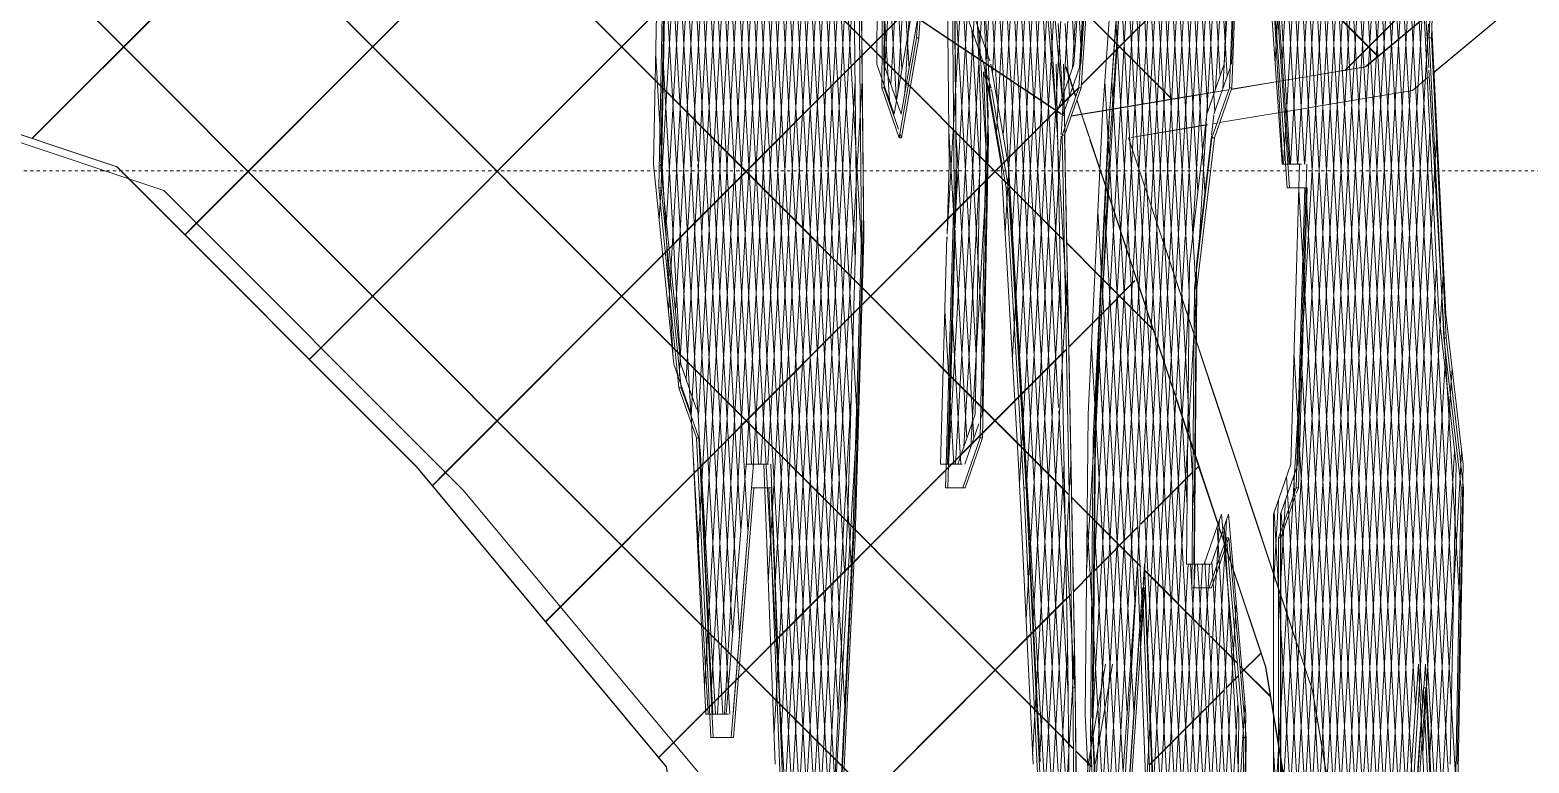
# Model space of a CAD drawing. Header units: millimetres. Extents: x -12186 to 152825, y -4386 to 9463.
# Drawn here: x 59088.7 to 59560.1, y 2193.7 to 2424.3 of the extents above; entities that cross this region are included whole.
import ezdxf

# ---------------------------------------------------------------- set-up
doc = ezdxf.new("R2010")
doc.units = ezdxf.units.MM
doc.linetypes.add('1000 Dashed', pattern=[2, 1, -1])
for name, color, linetype, lineweight in [('A-FLOR-LEVL', 51, 'Continuous', 5), ('G-IMPT', 8, 'Continuous', 5), ('L-PLNT', 71, 'Continuous', 5)]:
    doc.layers.add(name, color=color, linetype=linetype, lineweight=lineweight)

# ---------------------------------------------------------------- blocks, each defined once
blk = doc.blocks.new('SVA_Shades of Green Tree - Australian_Tree_based_on_Leopard_Tree_2901-V312-Section B-B')
at = {"layer": 'G-IMPT'}
for p, q in [((11819.7, 2286.81), (11868.86, 3135.75)), ((11821.91, 2286.81), (11871.08, 3135.75)), ((11824.29, 2287.72), (11873.4, 3135.75)), ((11826.51, 2287.72), (11875.62, 3135.75)), ((11826.68, 2250.47), (11877.95, 3135.75)), ((11828.89, 2250.47), (11880.16, 3135.75)), ((11863, 2407.12), (11905.28, 3137.15)), ((11865.22, 2407.12), (11907.49, 3137.15)), ((11828.5, 2203.43), (11882.1, 3129.14)), ((11839.74, 2359.39), (11884.32, 3129.14)), ((11827.1, 2100.86), (11885.77, 3113.95)), ((11867.39, 2404.4), (11906.98, 3088.15)), ((11869.6, 2404.4), (11909.2, 3088.15)), ((11931.65, 2102.35), (11987.8, 3072.1)), ((11933.86, 2102.35), (11990.02, 3072.1)), ((11943.7, 2232.15), (11992.35, 3072.1)), ((11945.92, 2232.15), (11994.56, 3072.1)), ((12037.96, 2156.42), (11984.93, 3072.1)), ((12040.18, 2156.42), (11987.15, 3072.1)), ((12040.69, 2187.78), (11989.48, 3072.1)), ((12032.96, 2359.46), (11991.69, 3072.1)), ((12042.11, 2241.71), (11994.83, 3058.04)), ((12034.43, 2412.47), (11997.05, 3058.04)), ((12007.67, 2395.49), (12035.92, 2883.45)), ((12009.88, 2395.49), (12037.82, 2877.93)), ((12010.77, 2370.73), (12038.95, 2857.31)), ((12012.99, 2370.73), (12040.92, 2853.06)), ((12020.3, 2378.46), (12047.67, 2850.92)), ((12022.52, 2378.46), (12049.53, 2844.87)), ((12017.88, 2415.06), (12042.63, 2842.33)), ((12020.1, 2415.06), (12044.45, 2835.6)), ((12031.12, 1960.9), (11981.87, 2811.33)), ((12033.33, 1960.9), (11984.08, 2811.33)), ((11868.73, 2412.14), (11846.29, 2799.65)), ((11870.95, 2412.14), (11848.58, 2798.29)), ((11926.81, 2254.07), (11958.37, 2799.13)), ((11929.02, 2254.07), (11960.59, 2799.13)), ((11806.61, 2217.59), (11840.04, 2794.93)), ((11808.82, 2217.59), (11841.96, 2789.89)), ((11927.45, 2186.76), (11962.33, 2789.08)), ((11929.67, 2186.76), (11964.55, 2789.08)), ((11929.52, 2143.99), (11966.29, 2779.03)), ((11931.73, 2143.99), (11968.51, 2779.03)), ((11968.79, 2409.75), (11947.45, 2778.26)), ((11971, 2409.75), (11949.66, 2778.26)), ((12026.77, 1957.47), (11979.09, 2780.84)), ((12028.99, 1957.47), (11981.31, 2780.84)), ((11810.66, 2209.09), (11843.45, 2775.33)), ((11854, 2352.77), (11829.62, 2773.75)), ((11856.22, 2352.77), (11831.84, 2773.75)), ((11812.87, 2209.09), (11845.12, 2765.93)), ((11964.9, 2398.55), (11944.01, 2759.29)), ((11967.11, 2398.55), (11946.22, 2759.29)), ((11852.49, 2300.49), (11826.59, 2747.62)), ((11854.7, 2300.49), (11828.89, 2746.25)), ((12023.09, 1942.57), (11976.69, 2743.91)), ((12025.31, 1942.57), (11978.9, 2743.91)), ((11945.52, 2185.1), (11976.79, 2724.99)), ((11957.86, 2359.95), (11979, 2724.99)), ((11850.72, 2252.54), (11824.17, 2711.13)), ((11852.94, 2252.54), (11826.38, 2711.13)), ((11958.44, 2274.75), (11933.27, 2709.43)), ((11960.65, 2274.75), (11935.48, 2709.43)), ((11917.7, 2203.2), (11417.8, 2703.94)), ((11918.65, 2202.37), (11417.92, 2703.94)), ((11917.87, 2191.08), (11888.12, 2704.78)), ((11920.08, 2191.08), (11890.33, 2704.78)), ((11922.35, 2412.46), (11938.51, 2691.39)), ((11924.57, 2412.46), (11940.72, 2691.39)), ((11965.13, 2080.85), (11931.87, 2655.08)), ((11967.34, 2080.85), (11934.09, 2655.08)), ((11993.1, 2382.08), (11977.13, 2657.79)), ((11995.32, 2382.08), (11979.35, 2657.79)), ((11961.81, 2373.4), (11945.63, 2652.87)), ((11964.03, 2373.4), (11947.84, 2652.87)), ((11960.13, 2358.86), (11977.16, 2652.99)), ((11962.34, 2358.86), (11979.37, 2652.99)), ((11848.66, 2209.77), (11823.52, 2643.91)), ((11850.87, 2209.77), (11825.77, 2643.19)), ((11917.87, 2413.41), (11930.94, 2639.23)), ((11920.08, 2413.41), (11933.16, 2639.23)), ((11993.26, 2382.08), (12008.01, 2636.66)), ((11995.48, 2382.08), (12010.22, 2636.66)), ((11918.52, 2123.95), (11409.59, 2633.73)), ((11918.65, 2123.95), (11409.72, 2633.73)), ((11917.87, 2112.66), (11887.64, 2634.58)), ((11920.04, 2113.37), (11889.86, 2634.58)), ((11986.07, 2414.63), (11997.46, 2611.46)), ((11988.28, 2414.63), (11999.68, 2611.46)), ((12022.73, 2341.85), (12038.16, 2608.36)), ((11959.09, 2341.97), (11943.83, 2605.51)), ((11961.3, 2341.97), (11946.04, 2605.51)), ((12024.94, 2341.85), (12040.22, 2605.71)), ((11985.8, 2174.72), (12010.31, 2597.93)), ((11988.01, 2174.72), (12012.52, 2597.93)), ((11847.11, 2158.12), (11822.45, 2583.82)), ((11848.59, 2170.83), (11824.67, 2583.82)), ((11967.38, 2405.69), (11977.53, 2580.99)), ((11798.65, 2315.43), (11813.42, 2570.52)), ((11800.81, 2314.57), (11815.42, 2566.9)), ((11988.72, 2382.08), (11999.57, 2569.38)), ((11990.94, 2382.08), (12001.78, 2569.38)), ((11842.84, 1996.54), (11809.94, 2564.69)), ((11845.05, 1996.67), (11812.15, 2564.69)), ((11924.94, 2413.53), (11935.29, 2562.43)), ((12022.37, 2347.3), (12010.16, 2558.11)), ((12024.58, 2347.3), (12012.37, 2558.11)), ((11845.52, 2028.61), (11815.58, 2545.65)), ((11918.52, 2280.8), (11661.68, 2538.08)), ((11918.65, 2280.8), (11661.8, 2538.08)), ((11802.48, 2303.14), (11816.16, 2539.35)), ((11804.54, 2260.37), (11820.7, 2539.35)), ((11847.04, 2080.89), (11820.49, 2539.35)), ((11895, 2410.6), (11902.36, 2537.81)), ((11897.22, 2410.71), (11904.58, 2537.81)), ((11917.87, 2269.51), (11902.27, 2538.92)), ((11917.99, 2305.6), (11904.48, 2538.92)), ((11804.69, 2303.14), (11818.15, 2535.54)), ((11806.76, 2260.37), (11822.48, 2531.95)), ((11847.74, 2028.61), (11818.59, 2531.95)), ((11849.25, 2080.89), (11823.21, 2530.59)), ((11896.61, 2401.31), (11889.22, 2528.93)), ((11898.82, 2401.31), (11891.43, 2528.93)), ((11988.56, 2382.08), (11980.57, 2520.02)), ((11990.77, 2382.08), (11982.79, 2520.02)), ((12015.87, 2380.97), (12008.42, 2509.73)), ((12018.09, 2380.97), (12010.63, 2509.73)), ((11595.07, 2390.15), (11710.33, 2505.6)), ((11595.2, 2390.15), (11710.46, 2505.6)), ((11821.43, 2287.72), (11808.74, 2507)), ((11823.65, 2287.72), (11810.95, 2507)), ((11861.68, 2507.89), (11860.77, 2413.53)), ((11898.46, 2391.95), (11905.09, 2506.45)), ((11900.67, 2391.87), (11907.3, 2506.45)), ((11922.96, 2416.86), (11917.87, 2504.8)), ((11972.32, 2413.53), (11975.97, 2507.89)), ((11925.13, 2417.69), (11920.26, 2501.8)), ((11969.59, 2405.69), (11975.11, 2500.87)), ((11829.74, 2068.14), (11854.49, 2495.44)), ((11831.96, 2068.14), (11856.7, 2495.44)), ((11962.82, 2042.31), (11936.56, 2495.64)), ((11965.03, 2042.31), (11938.78, 2495.64)), ((11893.57, 2397.81), (11889.93, 2492.17)), ((11812.36, 2209.09), (11796.25, 2487.39)), ((11643.25, 2359.86), (11763.84, 2480.65)), ((11646.86, 2363.6), (11763.71, 2480.65)), ((11792.4, 2364.47), (11799.33, 2484)), ((11804.51, 2383), (11798.74, 2482.58)), ((11818.09, 2267), (11805.71, 2480.86)), ((11901.19, 2360.7), (11908.18, 2481.49)), ((11903.4, 2360.7), (11910.4, 2481.49)), ((11792.44, 2476.44), (11790.62, 2382.25)), ((11794.62, 2364.47), (11801.25, 2478.97)), ((11820.3, 2267.15), (11808, 2479.5)), ((11829.31, 2100.86), (11851.06, 2476.43)), ((11882.64, 2476.44), (11883.55, 2382.08)), ((11802.33, 2303.82), (11792.41, 2475.12)), ((11794.54, 2470.5), (11792.84, 2382.37)), ((11804.55, 2303.82), (11794.85, 2471.38)), ((11988.28, 2139.08), (12007.62, 2473.07)), ((11990.49, 2139.08), (12009.83, 2473.07)), ((11815.44, 2234.33), (11801.81, 2469.69)), ((11938.93, 2467.92), (11934.05, 2397.81)), ((11682.41, 2320.65), (11822.57, 2461.05)), ((11686.01, 2324.39), (11822.44, 2461.05)), ((11795.29, 2335.96), (11802.73, 2464.4)), ((11918.47, 2359.28), (11814.1, 2463.83)), ((11918.6, 2359.28), (11814.23, 2463.83)), ((11864.78, 2402.02), (11861.25, 2462.9)), ((11866.99, 2402.02), (11863.46, 2462.9)), ((11903.46, 2321.5), (11911.59, 2461.89)), ((11905.68, 2321.5), (11913.81, 2461.89)), ((11917.87, 2347.94), (11911.11, 2464.67)), ((11917.51, 2392.3), (11913.32, 2464.67)), ((11798.86, 2359.28), (11804.66, 2459.36)), ((11817.65, 2234.47), (11804.61, 2459.63)), ((11854.4, 2366.36), (11853.48, 2460.71)), ((11911.8, 2460.71), (11917.26, 2397.81)), ((11985.08, 2460.71), (11990.54, 2382.08)), ((11935.29, 2417.1), (11973.61, 2455.48)), ((11935.3, 2417.24), (11973.61, 2455.61)), ((12012.91, 2353.69), (12007.47, 2447.68)), ((12015.13, 2353.69), (12009.68, 2447.68)), ((12025, 2302.66), (12033.62, 2451.44)), ((11962.64, 1966.99), (11935.03, 2443.71)), ((11964.85, 1966.99), (11937.24, 2443.71)), ((11892.11, 2322.12), (11885.28, 2440)), ((11894.33, 2322.12), (11887.5, 2440)), ((11891.17, 2423.06), (11892.03, 2437.8)), ((11893.39, 2423.06), (11894.24, 2437.8)), ((12007.98, 2411.61), (12033.84, 2437.51)), ((11882.99, 2360.16), (11887.28, 2434.26)), ((11885.06, 2357.57), (11889.5, 2434.26)), ((12018.42, 2416.01), (11998.1, 2436.37)), ((12018.55, 2416.01), (11998.11, 2436.5)), ((12008.11, 2411.61), (12033.84, 2437.39)), ((11721.08, 2280.95), (11870.26, 2430.39)), ((11725.17, 2285.18), (11870.13, 2430.39)), ((11866.24, 2397.81), (11871.71, 2429.26)), ((11889.02, 2429.26), (11894.48, 2413.53)), ((11891.23, 2429.26), (11896.33, 2414.6)), ((11905.7, 2281.8), (11914.36, 2431.23)), ((11907.96, 2282.51), (11916.57, 2431.23)), ((11935.53, 2420.62), (11926.68, 2429.48)), ((11935.54, 2420.74), (11926.69, 2429.6)), ((12014.44, 2412.69), (12034.22, 2429.2)), ((12014.57, 2412.69), (12034.23, 2429.09)), ((11893.25, 2380.94), (11890.73, 2424.32)), ((11895.06, 2387.94), (11892.95, 2424.32)), ((11919.2, 2403.38), (11917.87, 2426.37)), ((11921.41, 2403.38), (11920.08, 2426.37)), ((12027.21, 2302.66), (12034.37, 2426.17)), ((11883.34, 2287.72), (11891.17, 2423.06)), ((11885.55, 2287.72), (11893.39, 2423.06)), ((11953.59, 2402.54), (11935.53, 2420.62)), ((11953.71, 2402.54), (11935.54, 2420.74)), ((11796.78, 2321.29), (11791.28, 2416.31)), ((11799, 2321.29), (11793.49, 2416.31)), ((11925.11, 2406.91), (11935.29, 2417.1)), ((11925.12, 2407.05), (11935.3, 2417.24)), ((12015.63, 2376.16), (12017.88, 2415.06)), ((12017.84, 2376.16), (12020.1, 2415.06)), ((11860.77, 2413.53), (11866.24, 2397.81)), ((11894.48, 2413.53), (11899.95, 2382.08)), ((11917.08, 2399.87), (11917.87, 2413.41)), ((11917.87, 2382.2), (11917.26, 2413.53)), ((11919.3, 2399.87), (11920.08, 2413.41)), ((11919.91, 2391.24), (11919.48, 2413.53)), ((11920.08, 2399.55), (11924.81, 2413.15)), ((11923.33, 2403.29), (11920.2, 2412.69)), ((11923.4, 2403.48), (11920.33, 2412.69)), ((11966.85, 2397.81), (11971.94, 2412.45)), ((11987.59, 2408.21), (11996.44, 2409.69)), ((11987.59, 2408.19), (11996.44, 2409.66)), ((11996.93, 2409.75), (12014.57, 2412.69)), ((11996.93, 2409.77), (12014.44, 2412.69)), ((12044.32, 2241.71), (12034.48, 2411.7)), ((11832.89, 2044), (11853.99, 2408.37)), ((11834.68, 2036.77), (11856.2, 2408.37)), ((11895.79, 2397.81), (11895.39, 2408.12)), ((11918.52, 2400.43), (11924.33, 2406.25)), ((11918.65, 2400.43), (11924.35, 2406.14)), ((11941.99, 2245.05), (11932.55, 2408.06)), ((11934.05, 2399.25), (11971.48, 2405.5)), ((11944.16, 2245.88), (11934.77, 2408.06)), ((11961.81, 2403.91), (11971.49, 2405.52)), ((11972.26, 2405.63), (11987.59, 2408.19)), ((11972.27, 2405.65), (11987.59, 2408.21)), ((11907.77, 2239.03), (11917.08, 2399.87)), ((11917.12, 2399.02), (11918.52, 2400.43)), ((11917.24, 2399.02), (11918.65, 2400.43)), ((11918.81, 2391.46), (11919.3, 2399.87)), ((11927.47, 2390.87), (11923.69, 2402.2)), ((11932.71, 2375.49), (11923.76, 2402.39)), ((11934.05, 2399.28), (11961.56, 2403.87)), ((11756.67, 2238.18), (11917.24, 2399.02)), ((11873.51, 2355.34), (11917.12, 2399.02)), ((11891.75, 2303.45), (11893.57, 2397.81)), ((11895.73, 2394.92), (11895.79, 2397.81)), ((11917.26, 2397.81), (11917.87, 2399.55)), ((11918.52, 2398.09), (11919.71, 2397.29)), ((11921.97, 2397.26), (11934.05, 2399.28)), ((11921.97, 2397.24), (11934.05, 2399.25)), ((11934.05, 2397.81), (11929.5, 2303.45)), ((11966.09, 2391.22), (11966.83, 2397.57)), ((11990.75, 2103.44), (12007.67, 2395.49)), ((11992.97, 2103.44), (12009.88, 2395.49)), ((11889.09, 2295.81), (11883.49, 2392.52)), ((11891.31, 2295.81), (11885.71, 2392.43)), ((11909.98, 2239.03), (11918.78, 2390.9)), ((11917.66, 2389.84), (11917.57, 2391.24)), ((11920.08, 2382.2), (11919.91, 2391.15)), ((11961.39, 2350.63), (11966.06, 2390.93)), ((12027.06, 2259.87), (12034.75, 2392.53)), ((12036.83, 2390.29), (12036.96, 2392.53)), ((11895.46, 2380.94), (11895.1, 2387.11)), ((11920.08, 2347.94), (11917.69, 2389.18)), ((11932.7, 2375.15), (11927.84, 2389.73)), ((12029.28, 2259.87), (12036.83, 2390.29)), ((11790.62, 2382.08), (11797, 2319.18)), ((11814.58, 2209.09), (11804.56, 2382.14)), ((11883.55, 2382.08), (11882.91, 2360.12)), ((11899.95, 2382.08), (11905.42, 2287.72)), ((11921.3, 2319.18), (11920.08, 2382.2)), ((11990.54, 2382.08), (11994.36, 2382.08)), ((11996.01, 2382.08), (11993.28, 2287.72)), ((12027.75, 2175.91), (12015.87, 2380.97)), ((12029.92, 2176.74), (12018.09, 2380.97)), ((11888.2, 2293.23), (11893.23, 2380.15)), ((11890.41, 2293.23), (11895.45, 2380.15)), ((12001.39, 2051.77), (12020.3, 2378.46)), ((12003.6, 2051.77), (12022.52, 2378.46)), ((11951.61, 2318.33), (11932.7, 2375.15)), ((11951.74, 2318.33), (11932.71, 2375.49)), ((12019.93, 1918.71), (11993.56, 2374.09)), ((12022.15, 1918.71), (11995.78, 2374.09)), ((12013.88, 2345.97), (12015.63, 2376.16)), ((12016.1, 2345.97), (12017.84, 2376.16)), ((11939.51, 2209.41), (11930.37, 2367.34)), ((11941.68, 2210.24), (11932.58, 2367.34)), ((11993.45, 2071.55), (12010.77, 2370.73)), ((11995.66, 2071.55), (12012.99, 2370.73)), ((11643.13, 2359.86), (11646.86, 2363.6)), ((11851.66, 2272), (11854.4, 2366.36)), ((11797.51, 2335.96), (11798.84, 2358.91)), ((11830.71, 2203.43), (11839.74, 2359.28)), ((11882.89, 2359.28), (11880.82, 2287.72)), ((11882.84, 2357.57), (11882.94, 2359.28)), ((11919.79, 2357.96), (11918.47, 2359.28)), ((11919.78, 2358.09), (11918.6, 2359.28)), ((11931.32, 2346.54), (11920.54, 2357.34)), ((11947.74, 2185.1), (11957.82, 2359.28)), ((12042.9, 2187.78), (12032.97, 2359.28)), ((11761.29, 2242.93), (11873.06, 2354.89)), ((11931.31, 2346.42), (11920.54, 2357.21)), ((12029.47, 2067.84), (12012.91, 2353.69)), ((12030.25, 2092.63), (12015.13, 2353.69)), ((11918.86, 2330.8), (11917.87, 2347.94)), ((11921.04, 2331.44), (11920.08, 2347.94)), ((11960.48, 2256.27), (11961.39, 2350.63)), ((12029.13, 2217.08), (12036.81, 2349.76)), ((12038.9, 2347.52), (12039.03, 2349.76)), ((11917.87, 2334.98), (11918.55, 2346.79)), ((11920.08, 2334.98), (11920.75, 2346.47)), ((11930.71, 2334.09), (11941.97, 2345.36)), ((11930.72, 2334.22), (11941.97, 2345.49)), ((11947.74, 2329.96), (11931.31, 2346.42)), ((11947.87, 2329.96), (11931.32, 2346.54)), ((11996.17, 2040.18), (12013.88, 2345.97)), ((11998.39, 2040.18), (12016.1, 2345.97)), ((12025.24, 2297.74), (12022.37, 2347.3)), ((12027.45, 2297.74), (12024.58, 2347.3)), ((12031.34, 2217.08), (12038.9, 2347.52)), ((11944.11, 2082.32), (11959.08, 2340.75)), ((11946.33, 2082.32), (11961.29, 2340.75)), ((12002.29, 1988.92), (12022.73, 2341.85)), ((12004.5, 1988.92), (12024.94, 2341.85)), ((11885.02, 2287.72), (11882.22, 2336.09)), ((11887.23, 2287.72), (11884.43, 2336.09)), ((11909.83, 2196.26), (11917.87, 2334.98)), ((11912.05, 2196.26), (11920.08, 2334.98)), ((11921.17, 2324.65), (11930.72, 2334.22)), ((11921.17, 2324.53), (11930.71, 2334.09)), ((11682.28, 2320.65), (11686.01, 2324.39)), ((11937.11, 2172.53), (11928.3, 2324.57)), ((11939.32, 2172.53), (11930.52, 2324.57)), ((11792.27, 2195.41), (11918.65, 2322)), ((11796.88, 2200.16), (11918.52, 2322)), ((11918.52, 2322), (11920.44, 2323.93)), ((11918.65, 2322), (11920.45, 2323.8)), ((12009.43, 2021.65), (11992.05, 2321.82)), ((12011.65, 2021.65), (11994.26, 2321.82)), ((11797, 2319.18), (11802.46, 2303.45)), ((11923.12, 2224.82), (11921.3, 2319.18)), ((11954.6, 2309.35), (11951.61, 2318.33)), ((11961, 2290.53), (11951.74, 2318.33)), ((12032.5, 2196.88), (12039.5, 2317.85)), ((12041.47, 2313.6), (12041.72, 2317.85)), ((12034.71, 2196.88), (12041.47, 2313.6)), ((11836.34, 2025.14), (11852.69, 2307.51)), ((11838.55, 2025.14), (11854.91, 2307.51)), ((11960.99, 2290.16), (11954.78, 2308.81)), ((11802.46, 2303.45), (11807.02, 2209.09)), ((11886.28, 2287.72), (11891.75, 2303.45)), ((11920.08, 2269.51), (11918.06, 2304.48)), ((11929.5, 2303.45), (11928.59, 2209.09)), ((12008.02, 2009.47), (12025, 2302.66)), ((12010.24, 2009.47), (12027.21, 2302.66)), ((11888.5, 2287.72), (11892.9, 2300.37)), ((12030.23, 2211.55), (12025.24, 2297.74)), ((12032.39, 2212.38), (12027.45, 2297.74)), ((11807.82, 2209.09), (11802.99, 2292.43)), ((11810.03, 2209.09), (11805.21, 2292.43)), ((12034.56, 2154.11), (12042.53, 2291.71)), ((12044.5, 2287.46), (12044.75, 2291.71)), ((11813.4, 2209.09), (11819.77, 2287.72)), ((11819.77, 2287.72), (11825.24, 2287.72)), ((11825.24, 2287.72), (11828.88, 2193.37)), ((11880.82, 2287.72), (11886.28, 2287.72)), ((11905.42, 2287.72), (11909.97, 2193.37)), ((11917.87, 2256.55), (11919.69, 2287.97)), ((11920.08, 2256.55), (11921.88, 2287.65)), ((11960.95, 2285.95), (11962.13, 2287.13)), ((11970.13, 2262.71), (11960.99, 2290.16)), ((11970.2, 2262.9), (11961, 2290.53)), ((11993.28, 2287.72), (11992.83, 2286.45)), ((12036.78, 2154.11), (12044.5, 2287.46)), ((11720.95, 2280.95), (11725.17, 2285.18)), ((11943.87, 2268.96), (11960.21, 2285.33)), ((11943.87, 2268.84), (11960.21, 2285.2)), ((12001.55, 2079.4), (11989.71, 2283.83)), ((11992.2, 2279.02), (11991.92, 2283.83)), ((12043.39, 2193.37), (12045.1, 2282.26)), ((11815.61, 2209.09), (11821.39, 2280.33)), ((11921.33, 2277.99), (11918.52, 2280.8)), ((11921.33, 2278.12), (11918.65, 2280.8)), ((11928.86, 2270.58), (11922.08, 2277.36)), ((12003.76, 2079.4), (11992.2, 2279.02)), ((11928.86, 2270.45), (11923.11, 2276.21)), ((11985.59, 2249.65), (11987.15, 2276.46)), ((11998.52, 2053.27), (11985.81, 2272.63)), ((11988.31, 2267.82), (11988.03, 2272.63)), ((11988.97, 2269.73), (11989.36, 2276.46)), ((11847.11, 2177.64), (11851.66, 2272)), ((11921, 2215.47), (11917.87, 2269.51)), ((11923.1, 2217.42), (11920.08, 2269.51)), ((11935.29, 2125.48), (11926.96, 2269.43)), ((11928.84, 2253.91), (11942.89, 2267.99)), ((11928.84, 2253.78), (11942.9, 2267.87)), ((11943.85, 2255.56), (11928.86, 2270.58)), ((11943.86, 2255.42), (11928.86, 2270.45)), ((11937.51, 2125.48), (11929.17, 2269.43)), ((11951.6, 1976.41), (11968.63, 2270.36)), ((11974.18, 2159.72), (11967.9, 2268.27)), ((11970.39, 2263.46), (11970.11, 2268.27)), ((11970.45, 2263.63), (11970.84, 2270.36)), ((11987.81, 2249.65), (11988.97, 2269.73)), ((12000.73, 2053.27), (11988.31, 2267.82)), ((11953.82, 1976.41), (11970.45, 2263.63)), ((11976.4, 2159.72), (11970.39, 2263.46)), ((11987.81, 2266.39), (11987.81, 2177.64)), ((11972.24, 2256.37), (11970.13, 2262.71)), ((11972.2, 2256.89), (11970.2, 2262.9)), ((12010.51, 1973.96), (12027.06, 2259.87)), ((12012.72, 1973.96), (12029.28, 2259.87)), ((11910.58, 2130.69), (11917.87, 2256.55)), ((11912.79, 2130.69), (11920.08, 2256.55)), ((11944.54, 2249.89), (11944.99, 2256.27)), ((11944.99, 2256.27), (11948.63, 2161.91)), ((11965.25, 2233.99), (11945.26, 2254.02)), ((11965.25, 2234.12), (11945.28, 2254.13)), ((11946.15, 2039.14), (11958.73, 2256.27)), ((11948.88, 2007.78), (11963.27, 2256.27)), ((11968.57, 2099.83), (11959.51, 2256.27)), ((11960.61, 2250.55), (11960.94, 2256.27)), ((11962.15, 2248.88), (11961.72, 2256.27)), ((11972.46, 2111.03), (11964.01, 2257.07)), ((11965.06, 2248.88), (11965.48, 2256.27)), ((11966.5, 2252.26), (11966.22, 2257.07)), ((11922.65, 2247.71), (11928.47, 2253.54)), ((11922.66, 2247.59), (11928.47, 2253.41)), ((11948.37, 2039.14), (11960.61, 2250.55)), ((11951.09, 2007.78), (11965.06, 2248.88)), ((11970.78, 2099.83), (11962.15, 2248.88)), ((11974.68, 2111.03), (11966.5, 2252.26)), ((11918.52, 2243.57), (11921.93, 2246.99)), ((11918.65, 2243.57), (11921.93, 2246.86)), ((11939.52, 2177.64), (11944.41, 2247.9)), ((11756.54, 2238.18), (11761.29, 2242.93)), ((11805.11, 2129.84), (11918.65, 2243.57)), ((11816.65, 2141.53), (11918.52, 2243.57)), ((11954.33, 1945.05), (11971.64, 2243.9)), ((11964.06, 2074.8), (11973.64, 2240.28)), ((11973.64, 2240.28), (11973.85, 2243.9)), ((11974.22, 2225.14), (11965.77, 2233.61)), ((11974.23, 2225), (11965.77, 2233.47)), ((11917.87, 2178.12), (11920.82, 2229.16)), ((11922.33, 2216.93), (11923.02, 2228.84)), ((11975.23, 2221.95), (11981.58, 2228.31)), ((11975.24, 2221.84), (11981.71, 2228.31)), ((11923.19, 2217.42), (11923.12, 2224.82)), ((11934.97, 2224.82), (11929.5, 2193.37)), ((11970.54, 2217.25), (11974.56, 2221.27)), ((11970.54, 2217.12), (11974.57, 2221.16)), ((11984.71, 2214.63), (11975.03, 2224.33)), ((11984.58, 2214.63), (11975.04, 2224.19)), ((12032.85, 2217.42), (12033.36, 2224.82)), ((12033.36, 2224.82), (12037.92, 2130.46)), ((11920.08, 2178.12), (11922.32, 2216.76)), ((11923.21, 2215.47), (11923.14, 2216.76)), ((11924.03, 2130.46), (11923.2, 2216.76)), ((11946.52, 2193.07), (11970.18, 2216.76)), ((11965.14, 2211.85), (11970.05, 2216.76)), ((12010.19, 1890.16), (12029.13, 2217.08)), ((12012.41, 1890.16), (12031.34, 2217.08)), ((12027.9, 2146.19), (12032.79, 2216.52)), ((11967.54, 2094.72), (11974.36, 2212.54)), ((11976.37, 2208.92), (11976.58, 2212.54)), ((11807.02, 2209.09), (11813.4, 2209.09)), ((11928.59, 2209.09), (11933.14, 2114.73)), ((11946.52, 2193.19), (11964.27, 2210.97)), ((11969.78, 2095.12), (11976.37, 2208.92)), ((11922.69, 2198.2), (11917.7, 2203.2)), ((11922.69, 2198.33), (11918.65, 2202.37)), ((11975.97, 2114.73), (11976.82, 2203.66)), ((11792.14, 2195.41), (11796.88, 2200.16)), ((11928.41, 2192.6), (11923.43, 2197.58)), ((11928.41, 2192.46), (11923.43, 2197.45)), ((11991.86, 2089.86), (11985.59, 2197.98)), ((11998.86, 2129.62), (11987.19, 2199.74)), ((11998.73, 2129.62), (11987.19, 2198.97)), ((11994.07, 2089.86), (11987.81, 2197.98))]:
    blk.add_line(p, q, dxfattribs=at)
at = {"layer": 'G-IMPT', "flags": 128}
for points in [[(11937.31, 2177.64), (11942.77, 2256.27), (11946.42, 2161.91)], [(11973.75, 2114.73), (11974.66, 2209.09), (11969.2, 2272), (11963.73, 2256.27), (11958.26, 2256.27), (11959.17, 2350.63), (11964.64, 2397.81), (11970.11, 2413.53), (11973.75, 2507.89), (11979.22, 2555.07), (11982.86, 2460.71), (11988.33, 2382.08), (11993.79, 2382.08), (11991.06, 2287.72), (11985.59, 2272), (11985.59, 2177.64)], [(12025.68, 2146.19), (12031.15, 2224.82), (12035.71, 2130.46)], [(12041.17, 2193.37), (12042.99, 2287.72), (12037.53, 2334.9), (12032.97, 2429.26), (12035.71, 2523.62), (12038.44, 2617.98), (12042.08, 2523.62), (12047.55, 2523.62), (12053.02, 2555.07), (12058.48, 2602.25), (12061.22, 2696.61), (12055.75, 2743.79), (12052.11, 2838.15), (12046.64, 2853.87), (12041.17, 2838.15), (12035.71, 2885.33), (12030.24, 2806.69), (12024.77, 2869.6), (12019.31, 2822.42), (12013.84, 2838.15), (12008.37, 2869.6), (12013.84, 2948.23)], [(11040.76, 2396.96), (11135, 2428.42), (11229.24, 2507.05), (11323.48, 2475.6), (11339.18, 2381.24), (11292.06, 2286.88), (11386.3, 2286.88), (11480.54, 2302.61), (11511.96, 2396.96), (11449.13, 2491.32), (11417.72, 2585.68), (11402.01, 2680.04), (11464.84, 2774.4), (11559.08, 2821.58), (11637.61, 2727.22), (11543.37, 2680.04), (11637.61, 2648.59), (11637.61, 2554.23), (11731.85, 2491.32), (11826.09, 2459.87), (11918.65, 2398.09)], [(11511.07, 2398.1), (11449, 2491.32), (11417.59, 2585.68), (11401.88, 2680.04), (11464.71, 2774.4), (11558.95, 2821.58), (11637.48, 2727.22), (11543.24, 2680.04), (11637.48, 2648.59), (11637.48, 2554.23), (11731.72, 2491.32), (11825.96, 2459.87), (11918.52, 2398.09)], [(11895.39, 2408.12), (11892.14, 2492.17), (11890.32, 2586.53), (11889.41, 2680.88), (11893.05, 2775.24), (11898.52, 2822.42), (11903.08, 2728.06), (11897.61, 2680.88), (11903.08, 2649.43), (11903.08, 2555.07), (11908.54, 2492.17), (11914.01, 2460.71), (11919.48, 2397.81)], [(11917.87, 2399.55), (11922.73, 2413.53), (11933.66, 2570.8), (11937.31, 2476.44), (11931.84, 2397.81), (11927.28, 2303.45), (11926.37, 2209.09), (11930.93, 2114.73), (11933.66, 2067.55)], [(11858.22, 2547.68), (11858.43, 2555.07), (11863.9, 2507.89), (11862.99, 2413.53), (11868.45, 2397.81), (11873.74, 2428.25)], [(11856.41, 2359.28), (11856.61, 2366.36), (11855.7, 2460.71), (11858.14, 2544.88)], [(11884.97, 2464.86), (11885.77, 2382.08), (11883.03, 2287.72), (11887.66, 2287.72)], [(11244.94, 2444.14), (11339.18, 2444.14), (11433.42, 2428.42), (11527.66, 2412.69), (11621.9, 2381.24), (11716.14, 2286.88), (11794.68, 2192.52), (11810.38, 2098.16), (11826.09, 2003.8), (11857.5, 1909.45), (11857.5, 1437.65), (11841.8, 1343.29), (11810.38, 1248.94), (11810.38, 1060.22), (11841.8, 965.86), (11841.8, 831)], [(11342.29, 2443.6), (11433.29, 2428.42), (11527.53, 2412.69), (11621.77, 2381.24), (11625.43, 2377.58)], [(12045.1, 2282.26), (12045.21, 2287.72), (12039.74, 2334.9), (12035.39, 2424.96)], [(11896.7, 2413.53), (11902.17, 2382.08), (11907.63, 2287.72), (11912.15, 2194.06)], [(11893.46, 2302), (11893.97, 2303.45), (11895.73, 2394.92)], [(11792.83, 2382.08), (11799.21, 2319.18), (11804.11, 2305.08)], [(11932.75, 2224.82), (11927.28, 2193.37), (11921.82, 2130.46), (11920.91, 2224.82), (11919.08, 2319.18), (11917.87, 2382.2)], [(11625.43, 2377.58), (11716.01, 2286.88), (11794.55, 2192.52), (11810.25, 2098.16), (11825.96, 2003.8), (11857.37, 1909.45), (11857.37, 1437.65), (11841.67, 1343.29), (11810.25, 1248.94), (11810.25, 1060.22), (11841.67, 965.86), (11841.67, 831)], [(11840.21, 2020.37), (11846.59, 1988.92), (11849.32, 2083.28), (11849.32, 2177.64), (11853.88, 2272), (11856.4, 2358.96)], [(11804.68, 2303.45), (11809.23, 2209.09), (11814.13, 2209.09)], [(11821.39, 2280.33), (11821.99, 2287.72), (11826.73, 2287.72)], [(11827.45, 2287.72), (11831.1, 2193.37), (11829.28, 2099.01), (11834.74, 2036.1), (11840.05, 2020.85)], [(11992.83, 2286.45), (11987.81, 2272), (11987.81, 2266.39)], [(11976.82, 2203.66), (11976.88, 2209.09), (11971.41, 2272), (11965.94, 2256.27), (11960.48, 2256.27)], [(11987.19, 2199.74), (11983.16, 2223.97), (11972.2, 2256.89)], [(11987.19, 2198.97), (11983.03, 2223.97), (11972.24, 2256.37)]]:
    blk.add_lwpolyline(points, dxfattribs=at)
at = {"layer": 'L-PLNT'}
for p, q in [((11924.32, 2406.14), (11935.26, 2563.4)), ((12035.84, 2410.76), (12217.77, 2562.56)), ((12217.73, 2562.56), (12035.84, 2410.8)), ((11935.52, 2556.58), (11925.06, 2406.14)), ((12034.57, 2421.87), (12037.3, 2516.23)), ((12038.04, 2516.23), (12035.31, 2421.87)), ((11863.28, 2500.5), (11862.37, 2406.14)), ((11863.11, 2406.14), (11864.02, 2500.5)), ((11873.3, 2421.87), (11878.77, 2500.5)), ((11971.7, 2406.14), (11975.35, 2500.5)), ((11976.08, 2500.5), (11972.44, 2406.14)), ((11879.29, 2497.47), (11874.04, 2421.87)), ((11794.03, 2469.05), (11792.21, 2374.69)), ((11792.95, 2374.69), (11794.77, 2469.05)), ((11884.23, 2469.05), (11885.15, 2374.69)), ((11938.9, 2469.05), (11933.43, 2390.41)), ((11934.17, 2390.41), (11939.64, 2469.05)), ((11885.88, 2374.69), (11885.02, 2464.58)), ((11855.99, 2358.96), (11855.08, 2453.32)), ((11855.82, 2453.32), (11856.73, 2358.96)), ((11984.46, 2453.32), (11989.92, 2374.69)), ((11990.66, 2374.69), (11985.19, 2453.32)), ((11867.83, 2390.41), (11873.3, 2421.87)), ((11874.04, 2421.87), (11868.57, 2390.41)), ((11873.3, 2421.87), (11874.04, 2421.87)), ((12039.12, 2327.51), (12034.57, 2421.87)), ((12034.57, 2421.87), (12035.31, 2421.87)), ((12035.31, 2421.87), (12039.86, 2327.51)), ((11895.17, 2390.41), (11894.37, 2411.05)), ((11894.37, 2411.05), (11896.08, 2406.14)), ((11894.37, 2411.05), (11895.11, 2411.05)), ((11895.11, 2411.05), (11895.2, 2408.67)), ((11896.14, 2408.1), (11895.21, 2410.77)), ((12034.25, 2409.47), (12029.29, 2405.33)), ((12029.29, 2405.3), (12034.25, 2409.43)), ((11542.38, 2405.3), (11636.62, 2373.84)), ((11636.58, 2373.84), (11542.38, 2405.28)), ((11862.37, 2406.14), (11867.83, 2390.41)), ((11862.37, 2406.14), (11863.11, 2406.14)), ((11867.64, 2393.11), (11863.11, 2406.14)), ((11895.2, 2408.67), (11895.91, 2390.41)), ((11896.08, 2406.14), (11901.55, 2374.69)), ((11896.08, 2406.14), (11896.82, 2406.14)), ((11896.82, 2406.14), (11896.39, 2407.38)), ((11902.18, 2375.28), (11896.91, 2405.6)), ((11919.14, 2391.24), (11924.32, 2406.14)), ((11925.06, 2406.14), (11919.88, 2391.24)), ((11924.32, 2406.14), (11925.06, 2406.14)), ((11966.23, 2390.41), (11971.7, 2406.14)), ((11972.44, 2406.14), (11966.97, 2390.41)), ((11971.7, 2406.14), (11972.44, 2406.14)), ((11996.49, 2399.82), (12029.29, 2405.3)), ((12029.25, 2405.3), (11996.49, 2399.83)), ((12029.25, 2405.3), (12029.29, 2405.3)), ((11996.14, 2399.77), (11988.27, 2398.46)), ((11988.27, 2398.45), (11996.14, 2399.76)), ((11967.85, 2395.05), (11966.6, 2394.84)), ((11966.6, 2394.83), (11967.84, 2395.04)), ((11988.27, 2398.46), (11968.63, 2395.18)), ((11968.63, 2395.17), (11988.27, 2398.45)), ((11867.83, 2390.41), (11868.57, 2390.41)), ((11868.57, 2390.41), (11868.08, 2391.83)), ((11893.35, 2296.06), (11895.17, 2390.41)), ((11895.91, 2390.41), (11894.08, 2296.06)), ((11895.17, 2390.41), (11895.91, 2390.41)), ((11920.68, 2311.78), (11919.14, 2391.24)), ((11919.14, 2391.24), (11919.88, 2391.24)), ((11919.88, 2391.24), (11921.42, 2311.78)), ((11933.43, 2390.41), (11928.88, 2296.06)), ((11929.62, 2296.06), (11934.17, 2390.41)), ((11933.43, 2390.41), (11934.17, 2390.41)), ((11939.97, 2390.4), (11961.34, 2326.2)), ((11939.97, 2390.4), (11940.01, 2390.4)), ((11961.34, 2326.32), (11940.01, 2390.4)), ((11964.8, 2394.54), (11940.85, 2390.54)), ((11940.85, 2390.54), (11964.8, 2394.53)), ((11960.77, 2343.23), (11966.23, 2390.41)), ((11966.97, 2390.41), (11961.51, 2343.23)), ((11966.23, 2390.41), (11966.97, 2390.41)), ((11730.82, 2279.49), (11636.58, 2373.84)), ((11636.58, 2373.84), (11636.62, 2373.84)), ((11636.62, 2373.84), (11730.86, 2279.49)), ((11792.21, 2374.69), (11798.59, 2311.78)), ((11792.21, 2374.69), (11792.95, 2374.69)), ((11799.33, 2311.78), (11792.95, 2374.69)), ((11885.15, 2374.69), (11882.41, 2280.33)), ((11885.15, 2374.69), (11885.88, 2374.69)), ((11885.51, 2361.95), (11885.88, 2374.69)), ((11901.55, 2374.69), (11907.01, 2280.33)), ((11901.55, 2374.69), (11902.28, 2374.69)), ((11907.75, 2280.33), (11902.28, 2374.69)), ((11989.92, 2374.69), (11995.39, 2374.69)), ((11989.92, 2374.69), (11990.66, 2374.69)), ((11995.39, 2374.69), (11990.66, 2374.69)), ((11995.39, 2374.69), (11992.66, 2280.33)), ((11993.39, 2280.33), (11996.13, 2374.69)), ((11995.39, 2374.69), (11996.13, 2374.69)), ((11853.26, 2264.6), (11855.99, 2358.96)), ((11856.73, 2358.96), (11853.99, 2264.6)), ((11855.99, 2358.96), (11856.73, 2358.96)), ((11883.15, 2280.33), (11885.5, 2361.49)), ((11959.86, 2248.88), (11960.77, 2343.23)), ((11961.51, 2343.23), (11960.59, 2248.88)), ((11960.77, 2343.23), (11961.51, 2343.23)), ((11966.46, 2310.94), (11961.34, 2326.32)), ((11961.34, 2326.2), (11966.42, 2310.94)), ((12044.59, 2280.33), (12039.12, 2327.51)), ((12039.12, 2327.51), (12039.86, 2327.51)), ((12039.86, 2327.51), (12045.33, 2280.33)), ((11798.59, 2311.78), (11804.06, 2296.06)), ((11798.59, 2311.78), (11799.33, 2311.78)), ((11804.07, 2298.14), (11799.33, 2311.78)), ((11922.5, 2217.42), (11920.68, 2311.78)), ((11921.42, 2311.78), (11923.24, 2217.42)), ((11966.42, 2310.94), (11987.19, 2248.55)), ((11987.19, 2248.68), (11966.46, 2310.94)), ((11804.06, 2296.06), (11808.61, 2201.7)), ((11804.06, 2296.06), (11804.79, 2296.06)), ((11804.79, 2296.06), (11804.12, 2298)), ((11809.35, 2201.7), (11804.79, 2296.06)), ((11887.88, 2280.33), (11893.35, 2296.06)), ((11894.08, 2296.06), (11888.62, 2280.33)), ((11893.35, 2296.06), (11894.08, 2296.06)), ((11928.88, 2296.06), (11927.97, 2201.7)), ((11928.71, 2201.7), (11929.62, 2296.06)), ((11929.62, 2296.06), (11928.88, 2296.06)), ((11809.35, 2185.13), (11730.82, 2279.49)), ((11730.82, 2279.49), (11730.86, 2279.49)), ((11730.86, 2279.49), (11809.4, 2185.13)), ((11814.99, 2201.7), (11821.37, 2280.33)), ((11822.11, 2280.33), (11815.73, 2201.7)), ((11821.37, 2280.33), (11826.83, 2280.33)), ((11821.37, 2280.33), (11822.11, 2280.33)), ((11826.83, 2280.33), (11822.11, 2280.33)), ((11826.83, 2280.33), (11830.48, 2185.97)), ((11826.83, 2280.33), (11827.57, 2280.33)), ((11831.22, 2185.97), (11827.59, 2279.88)), ((11882.41, 2280.33), (11887.88, 2280.33)), ((11882.41, 2280.33), (11883.15, 2280.33)), ((11887.88, 2280.33), (11883.15, 2280.33)), ((11887.88, 2280.33), (11888.62, 2280.33)), ((11907.01, 2280.33), (11911.57, 2185.97)), ((11907.01, 2280.33), (11907.75, 2280.33)), ((11912.31, 2185.97), (11907.75, 2280.33)), ((11992.66, 2280.33), (11987.19, 2264.6)), ((11987.93, 2264.6), (11992.53, 2277.85)), ((11992.66, 2280.33), (11993.39, 2280.33)), ((11992.75, 2278.49), (11993.39, 2280.33)), ((12042.77, 2185.97), (12044.59, 2280.33)), ((12045.33, 2280.33), (12043.51, 2185.97)), ((12044.59, 2280.33), (12045.33, 2280.33)), ((11848.7, 2170.24), (11853.26, 2264.6)), ((11853.99, 2264.6), (11849.44, 2170.24)), ((11853.26, 2264.6), (11853.99, 2264.6)), ((11970.79, 2264.6), (11965.32, 2248.88)), ((11976.26, 2201.7), (11970.79, 2264.6)), ((11970.79, 2264.6), (11971.53, 2264.6)), ((11970.94, 2262.9), (11971.53, 2264.6)), ((11971.53, 2264.6), (11976.99, 2201.7)), ((11987.19, 2264.6), (11987.19, 2170.24)), ((11987.19, 2264.6), (11987.93, 2264.6)), ((11987.93, 2170.24), (11987.93, 2264.6)), ((11966.06, 2248.88), (11970.78, 2262.45)), ((11938.9, 2170.24), (11944.37, 2248.88)), ((11944.37, 2248.88), (11948.01, 2154.52)), ((11944.37, 2248.88), (11945.11, 2248.88)), ((11945.11, 2248.88), (11944.63, 2242.05)), ((11948.75, 2154.52), (11945.11, 2248.88)), ((11965.32, 2248.88), (11959.86, 2248.88)), ((11959.86, 2248.88), (11960.59, 2248.88)), ((11960.59, 2248.88), (11965.32, 2248.88)), ((11965.32, 2248.88), (11966.06, 2248.88)), ((11997.88, 2216.58), (11987.19, 2248.68)), ((11987.19, 2248.55), (11997.83, 2216.58)), ((11944.63, 2242.05), (11939.64, 2170.24)), ((11923.41, 2123.07), (11922.5, 2217.42)), ((11922.5, 2217.42), (11923.24, 2217.42)), ((11923.24, 2217.42), (11924.08, 2130.71)), ((11997.83, 2216.58), (12013.54, 2122.22)), ((11997.83, 2216.58), (11997.88, 2216.58)), ((12013.58, 2122.22), (11997.88, 2216.58)), ((12031.33, 2197.07), (12032.75, 2217.42)), ((12032.75, 2217.42), (12037.3, 2123.07)), ((12032.75, 2217.42), (12033.48, 2217.42)), ((12033.48, 2217.42), (12033.05, 2211.16)), ((12038.04, 2123.07), (12033.48, 2217.42)), ((12033.05, 2211.16), (12032.07, 2197.07)), ((11808.61, 2201.7), (11814.99, 2201.7)), ((11808.61, 2201.7), (11809.35, 2201.7)), ((11814.99, 2201.7), (11809.35, 2201.7)), ((11814.99, 2201.7), (11815.73, 2201.7)), ((11927.97, 2201.7), (11928.78, 2184.85)), ((11927.97, 2201.7), (11928.71, 2201.7)), ((11929.52, 2184.85), (11928.71, 2201.7)), ((11975.35, 2107.34), (11976.26, 2201.7)), ((11976.99, 2201.7), (11976.08, 2107.34)), ((11976.26, 2201.7), (11976.99, 2201.7)), ((12027.28, 2138.79), (12031.33, 2197.07)), ((12032.07, 2197.07), (12028.02, 2138.79))]:
    blk.add_line(p, q, dxfattribs=at)

msp = doc.modelspace()

# ---------------------------------------------------------------- linework, layer by layer
at = {"layer": 'A-FLOR-LEVL', "linetype": '1000 Dashed'}
msp.add_line((40316.76, 2380), (71229.08, 2380), dxfattribs=at)

# ---------------------------------------------------------------- block references
at = {"layer": 'L-PLNT'}
msp.add_blockref('SVA_Shades of Green Tree - Australian_Tree_based_on_Leopard_Tree_2901-V312-Section B-B', (47494.18, 0), dxfattribs=at)

doc.saveas('drawing.dxf')
